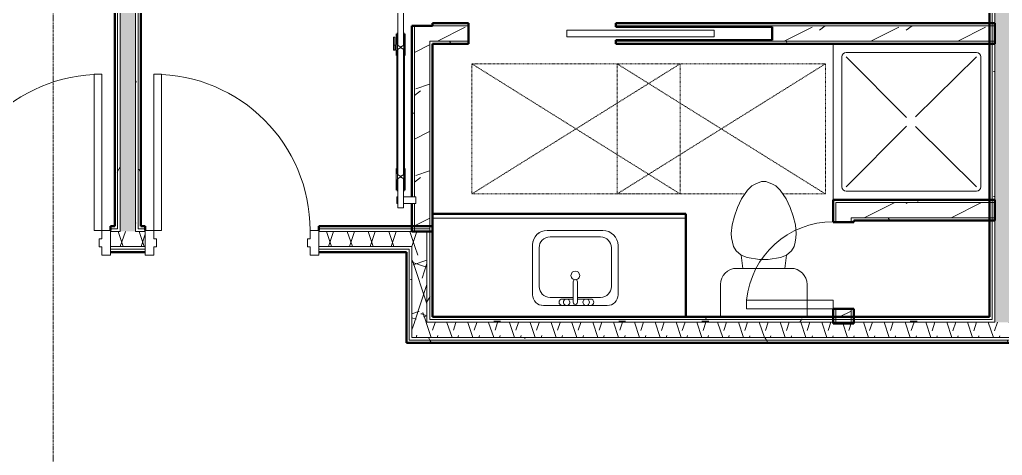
# Model space of a CAD drawing. Extents: x -4294 to -464, y 9706 to 12475.
# Drawn here: x -3162.1 to -2935.5, y 11690.7 to 11791.2 of the extents above; entities that cross this region are included whole.
import ezdxf

# ---------------------------------------------------------------- set-up
doc = ezdxf.new("R2010")
doc.units = 0
doc.linetypes.add('Dash', pattern=[0.25, 0.125, -0.125])
doc.linetypes.add('Grid Line 1_2_', pattern=[0.875, 0.5, -0.125, 0.125, -0.125])
for name, color, linetype, lineweight in [('0-1', 7, 'Continuous', 5), ('0-2', 50, 'Continuous', 13), ('A-DOOR', 31, 'Continuous', 13), ('A-DOOR-1', 7, 'Continuous', 9), ('A-DOOR-2', 90, 'Continuous', 20), ('A-DOOR-3', 50, 'Continuous', 13), ('A-DOOR-4', 250, 'Continuous', 50), ('A-DOOR-5', 31, 'Continuous', 20), ('A-DOOR-6', 31, 'Continuous', 9), ('A-DOOR-FRAM', 31, 'Continuous', 20), ('A-GENM-HDLN-1', 7, 'Dash', 9), ('A-WALL', 113, 'Continuous', 13), ('A-WALL-2', 250, 'Continuous', 50), ('A-WALL-3', 50, 'Continuous', 13), ('A-WALL-PATT-1', 7, 'Continuous', 9), ('A-WALL-PATT-2', 8, 'Continuous', 9), ('A-WALL-PATT-5', 111, 'Continuous', 9), ('I-WALL-1', 2, 'Continuous', 50), ('P-SANR-FIXT-1', 7, 'Continuous', 9), ('Q-CASE-1', 250, 'Continuous', 50), ('Q-CASE-2', 7, 'Continuous', 9), ('S-GRID-1', 1, 'Grid Line 1_2_', 9)]:
    doc.layers.add(name, color=color, linetype=linetype, lineweight=lineweight)
pattern_1 = [(0, (0, 0), (38.4, 9.6), [1.584, -27.216, 1.584, -27.216, -153.6]), (0, (0, 0), (38.4, 9.6), [-57.6, 1.584, -56.016, 1.584, -27.216, -67.2]), (0, (0, 0), (38.4, 9.6), [-144, 1.584, -17.616, 1.584, -46.416]), (120, (14.4, 4.8), (-27.513844, 28.4553755), [1.584, -27.216, 1.584, -27.216, -153.6]), (120, (14.4, 4.8), (-27.513844, 28.4553755), [-57.6, 1.584, -56.016, 1.584, -27.216, -67.2]), (120, (14.4, 4.8), (-27.513844, 28.4553755), [-144, 1.584, -17.616, 1.584, -46.416]), (240, (19.2, 24), (-10.886156, -38.0553755), [1.584, -27.216, 1.584, -27.216, -153.6]), (240, (19.2, 24), (-10.886156, -38.0553755), [-57.6, 1.584, -56.016, 1.584, -27.216, -67.2]), (240, (19.2, 24), (-10.886156, -38.0553755), [-144, 1.584, -17.616, 1.584, -46.416])]
pattern_2 = [(216.87, (7.997, 19.992), (59.9755286, 39.9843071), [9.996, -89.964]), (206.565, (19.992, 13.994), (-19.991807, -19.992219), [22.352, -22.352]), (198.435, (19.992, 3.998), (-39.983821, -19.991955), [12.644, -50.576])]
pattern_3 = [(161.57, (0.6, 0.6), (-4.80033747, -0.00041462), [0, -34.152, 3.792, 0]), (18.43, (-0.6, 0.6), (-4.80033747, 0.00041462), [0, -34.152, 3.792, 0]), (108.43, (0.6, 0.6), (2.39913218, -12.00105099), [11.382, -26.562]), (71.57, (-0.6, 0.6), (2.39913218, 12.00105099), [11.382, -26.562])]

# ---------------------------------------------------------------- blocks, each defined once
blk = doc.blocks.new('Pocket_Door_2385 - 34_ x 80_-1722045-FLOOR PLAN - 2ND FLOOR')
at = {"layer": 'A-DOOR-2'}
for p, q in [((-39.67, 0.75), (-39.67, -0.75)), ((-5.67, 0.75), (-39.67, 0.75)), ((-5.67, -0.75), (-5.67, 0.75)), ((-39.67, -0.75), (-5.67, -0.75))]:
    blk.add_line(p, q, dxfattribs=at)
blk = doc.blocks.new('M_Sink Vanity-Square - 500 x 440mm-1352614-FLOOR PLAN - 2ND FLOOR')
at = {"layer": 'P-SANR-FIXT-1'}
for p, q in [((7.96, 7.09), (-6.72, 7.09)), ((7.96, 7.09), (-6.72, 7.09)), ((3.62, 7.09), (-2.88, 7.09)), ((-9.22, 4.59), (-9.22, -6.73)), ((-9.22, 4.59), (-9.22, -6.73)), ((0.12, 5.22), (-5.22, 5.22)), ((-2.88, 5.59), (0.12, 5.59)), ((0.12, 6.33), (0.12, 1.59)), ((1.12, 6.33), (1.12, 1.59)), ((1.12, 5.59), (3.62, 5.59)), ((6.46, 5.22), (1.12, 5.22)), ((10.46, -6.91), (10.46, 4.59)), ((10.46, -6.91), (10.46, 4.59)), ((-7.72, 2.72), (-7.72, -6.23)), ((8.96, -6.23), (8.96, 2.72)), ((-5.22, -8.73), (6.46, -8.73)), ((-5.72, -10.23), (7.14, -10.23)), ((-5.72, -10.23), (7.14, -10.23))]:
    blk.add_line(p, q, dxfattribs=at)
for centre, radius, start, end in [((-6.72, 4.59), 2.5, 90, 180), ((-6.72, 4.59), 2.5, 90, 180), ((-2.88, 6.34), 0.75, 90, 270), ((-1.88, 6.34), 0.75, 360, 180), ((0.62, 6.33), 0.5, 360, 180), ((2.62, 6.34), 0.75, 360, 180), ((3.62, 6.34), 0.75, 270, 90), ((7.96, 4.59), 2.5, 0, 90), ((7.96, 4.59), 2.5, 360, 90), ((-5.22, 2.72), 2.5, 90, 180), ((-1.88, 6.34), 0.75, 180, 0), ((2.62, 6.34), 0.75, 180, 360), ((6.46, 2.72), 2.5, 0, 90), ((0.62, 0.13), 1, 360, 180), ((0.62, 0.13), 1, 180, 0), ((0.62, 1.59), 0.5, 180, 0), ((-5.72, -6.73), 3.5, 180, 270), ((-5.72, -6.73), 3.5, 180, 270), ((-5.22, -6.23), 2.5, 180, 270), ((6.46, -6.23), 2.5, 270, 0), ((7.14, -6.91), 3.32, 270, 360), ((7.14, -6.91), 3.32, 270, 0)]:
    blk.add_arc(centre, radius, start, end, dxfattribs=at)
blk = doc.blocks.new('Toilet-Domestic-3D - Toilet-Domestic-3D-V85-FLOOR PLAN - 2ND FLOOR')
at = {"layer": 'P-SANR-FIXT-1'}
for p, q in [((-2.74, 11), (-1.87, 11.5)), ((-1.87, 11.5), (-0.5, 12)), ((-0.5, 12), (0.5, 12)), ((0.5, 12), (1.87, 11.5)), ((1.87, 11.5), (2.74, 11)), ((-5.13, 8), (-3.74, 10)), ((-3.74, 10), (-2.74, 11)), ((2.74, 11), (3.74, 10)), ((3.74, 10), (5.13, 8)), ((-6.06, 6), (-5.13, 8)), ((5.13, 8), (6.06, 6)), ((-6.79, 4), (-6.06, 6)), ((6.06, 6), (6.79, 4)), ((-7.33, 1.99), (-6.79, 4)), ((6.79, 4), (7.33, 1.99)), ((-7.5, 0), (-7.33, 1.99)), ((7.33, 1.99), (7.5, 0)), ((-7.41, -1), (-7.5, 0)), ((-7.24, -2), (-7.41, -1)), ((-6.97, -3), (-7.24, -2)), ((7.24, -2), (6.97, -3)), ((7.41, -1), (7.24, -2)), ((7.5, 0), (7.41, -1)), ((-6.4, -4), (-6.97, -3)), ((-5.21, -5), (-6.4, -4)), ((6.4, -4), (5.21, -5)), ((6.97, -3), (6.4, -4)), ((-3.84, -5.5), (-5.21, -5)), ((-4.86, -8.02), (-5.21, -5)), ((-1, -6), (-3.84, -5.5)), ((1, -6), (-1, -6)), ((3.84, -5.5), (1, -6)), ((5.21, -5), (3.84, -5.5)), ((4.86, -8.02), (5.21, -5)), ((6.25, -8.02), (-6.25, -8.02)), ((-9.98, -11.75), (-9.98, -19.21)), ((9.98, -19.21), (9.98, -11.75))]:
    blk.add_line(p, q, dxfattribs=at)
for centre, start, end in [((-6.25, -11.75), 90, 180), ((6.25, -11.75), 0, 90)]:
    blk.add_arc(centre, 3.73, start, end, dxfattribs=at)
blk = doc.blocks.new('OD_CW_Base Cabinet - OD_CW_Base Cabinet-V86-FLOOR PLAN - 2ND FLOOR')
at = {"layer": 'Q-CASE-1'}
for p, q in [((0.74, 0), (59.14, 0)), ((59.14, 0), (59.14, -23.73))]:
    blk.add_line(p, q, dxfattribs=at)
at = {"layer": 'Q-CASE-2'}
for p, q in [((0.74, 0), (59.14, 0)), ((59.14, -1), (0.74, -1)), ((0.74, -1), (59.14, -1)), ((59.14, 0), (59.14, -1)), ((59.14, -1), (59.14, -23.73))]:
    blk.add_line(p, q, dxfattribs=at)
blk = doc.blocks.new('Shower Base-3D - 36_ x 36_-V41-FLOOR PLAN - 2ND FLOOR')
at = {"layer": 'P-SANR-FIXT-1'}
for p, q in [((-18, 18), (-18, -18)), ((-15, 16), (15, 16)), ((-16, -15), (-16, 15)), ((-1.12, 1), (-15, 15)), ((0.97, 1.14), (15, 15)), ((16, 15), (16, -15)), ((-1.13, -0.98), (-15, -15)), ((1.01, -1.11), (15, -15)), ((15, -16), (-15, -16))]:
    blk.add_line(p, q, dxfattribs=at)
for centre, start, end in [((-15, 15), 90, 180), ((15, 15), 360, 90), ((-15, -15), 180, 270), ((15, -15), 270, 0)]:
    blk.add_arc(centre, 1, start, end, dxfattribs=at)
blk = doc.blocks.new('Interior_barn_door_18732 - Interior_barn_door_18732-1656080-FLOOR PLAN - 2ND FLOOR')
at = {"layer": 'A-DOOR-1'}
for p, q in [((-23.69, 6.07), (-23.69, 6)), ((-23.62, 6.07), (-23.69, 6.07)), ((-23.69, 6.07), (-23.44, 6.07)), ((-23.63, 6.57), (-23.63, 6.32)), ((-23.59, 6.57), (-23.59, 6.32)), ((-23.56, 6.57), (-22.49, 6.57)), ((-22.49, 6.32), (-23.56, 6.32)), ((-23.44, 6.07), (-22.69, 6.07)), ((-23.32, 6.32), (-23.32, 6.07)), ((-23.32, 6.32), (-23.32, 6.07)), ((-22.82, 6.07), (-22.82, 6.32)), ((-22.82, 6.07), (-22.82, 6.32)), ((-22.69, 6.07), (-22.44, 6.07)), ((-22.44, 6.07), (-22.51, 6.07)), ((-22.49, 6.57), (-22.49, 6.32)), ((-22.44, 6), (-22.44, 6.07)), ((-20.62, 6.32), (-20.62, 6.57))]:
    blk.add_line(p, q, dxfattribs=at)
for points in [[(-23.63, 6.57), (-23.62, 6.57), (-23.6, 6.57), (-23.58, 6.57)], [(-23.58, 6.32), (-23.6, 6.32), (-23.62, 6.32), (-23.63, 6.32)]]:
    blk.add_open_spline(points, degree=3, dxfattribs=at)
for points, knots in [([(-22.49, 6.57), (-22.05, 6.57), (-21.63, 6.57), (-21.29, 6.57), (-20.97, 6.57), (-20.65, 6.57), (-20.61, 6.57), (-20.63, 6.57), (-20.63, 6.57)], [-0.722227, -0.722227, -0.722227, -0.722227, -0.6854273, -0.6485379, -0.6054888, -0.5563887, -0.4969616, -0.4885654, -0.4885654, -0.4885654, -0.4885654]), ([(-20.63, 6.32), (-20.63, 6.32), (-20.61, 6.32), (-20.65, 6.32), (-20.97, 6.32), (-21.29, 6.32), (-21.63, 6.32), (-22.05, 6.32), (-22.49, 6.32)], [0.4885654, 0.4885654, 0.4885654, 0.4885654, 0.4969616, 0.5563887, 0.6054888, 0.6485379, 0.6854273, 0.722227, 0.722227, 0.722227, 0.722227])]:
    blk.add_open_spline(points, degree=3, knots=knots, dxfattribs=at)
at = {"layer": 'A-DOOR-3'}
for p, q in [((-53.23, 5.57), (-60, 5.57)), ((-60, 4.95), (-60, 5.57)), ((-60, 4.32), (-60, 4.95)), ((-57.5, 5.85), (-59, 5.85)), ((-59, 5.85), (-59, 5.57)), ((-57.5, 5.57), (-57.5, 5.85)), ((-53.56, 6), (-52.06, 6)), ((-53.56, 6), (-53.56, 5.67)), ((-53.56, 5.67), (-52.06, 5.67)), ((-53.29, 5.67), (-52.82, 4.92)), ((-52.82, 4.98), (-53.29, 4.23)), ((-52.76, 4.92), (-52.29, 5.67)), ((-52.29, 4.23), (-52.76, 4.98)), ((-23.44, 5.57), (-52.35, 5.57)), ((-52.06, 5.67), (-52.06, 6)), ((-24.9, 5.82), (-50.9, 5.82)), ((-23.73, 6), (-22.23, 6)), ((-23.73, 5.67), (-23.73, 6)), ((-23.73, 5.67), (-22.23, 5.67)), ((-23.5, 5.67), (-23.03, 4.92)), ((-23.03, 4.98), (-23.5, 4.23)), ((-22.97, 4.92), (-22.5, 5.67)), ((-22.5, 4.23), (-22.97, 4.98)), ((21, 5.57), (-22.56, 5.57)), ((-22.23, 6), (-22.23, 5.67)), ((18.5, 5.85), (18.5, 5.57)), ((20, 5.85), (18.5, 5.85)), ((20, 5.57), (20, 5.85)), ((21, 5.57), (21, 4.95)), ((21, 4.95), (21, 4.32)), ((-60, 4.32), (-53.24, 4.32)), ((-59, 4.32), (-59, 1.47)), ((-57.5, 1.47), (-57.5, 4.32)), ((-52.79, 4.23), (-53.29, 4.23)), ((-52.29, 4.23), (-52.79, 4.23)), ((-52.35, 4.32), (-23.44, 4.32)), ((-50.9, 4.07), (-24.9, 4.07)), ((-23, 4.23), (-23.5, 4.23)), ((-22.5, 4.23), (-23, 4.23)), ((-22.56, 4.32), (21, 4.32)), ((18.5, 4.32), (18.5, 1.47)), ((20, 1.47), (20, 4.32)), ((-59, 1.47), (-57.5, 1.47)), ((18.5, 1.47), (20, 1.47))]:
    blk.add_line(p, q, dxfattribs=at)
at = {"layer": 'A-DOOR-4'}
for p, q in [((-55.9, 5.82), (-53.56, 5.82)), ((-55.9, 5.57), (-55.9, 5.82)), ((-52.06, 5.82), (-50.9, 5.82)), ((-50.9, 5.82), (-50.9, 5.57)), ((-24.9, 5.82), (-23.73, 5.82)), ((-24.9, 5.57), (-24.9, 5.82)), ((-22.23, 5.82), (-19.9, 5.82)), ((-19.9, 5.82), (-19.9, 5.55)), ((-55.9, 4.07), (-55.9, 4.32)), ((-50.9, 4.07), (-55.9, 4.07)), ((-50.9, 4.33), (-50.9, 4.07)), ((-24.9, 4.07), (-24.9, 4.33)), ((-19.9, 4.07), (-24.9, 4.07)), ((-19.9, 4.34), (-19.9, 4.07))]:
    blk.add_line(p, q, dxfattribs=at)
blk = doc.blocks.new('Single-Flush - CLOSET-1720256-FLOOR PLAN - 2ND FLOOR')
at = {"layer": 'A-DOOR-1'}
blk.add_arc((10, -2.38), 20.07, 180, 264.2799, dxfattribs=at)
at = {"layer": 'A-DOOR-2'}
for p, q in [((8, -2.38), (8, -22.34)), ((10, -2.38), (8, -2.38)), ((10, -2.38), (10, -22.34)), ((10, -22.34), (8, -22.34))]:
    blk.add_line(p, q, dxfattribs=at)
blk = doc.blocks.new('ADA Clearances - 30_x48_-V42-FLOOR PLAN - 2ND FLOOR')
at = {"layer": 'A-GENM-HDLN-1'}
for p, q in [((15, 24), (-15, -24)), ((-15, 24), (15, -24)), ((-15, -5.48), (-15, 24)), ((-15, 24), (15, 24)), ((15, 24), (15, -24)), ((-15, -24), (-15, -14.12)), ((15, -24), (-15, -24))]:
    blk.add_line(p, q, dxfattribs=at)
blk = doc.blocks.new('ADA Clearances - 30_x48_-1721104-FLOOR PLAN - 2ND FLOOR')
at = {"layer": 'A-GENM-HDLN-1'}
for p, q in [((15, 24), (-15, -24)), ((-15, 24), (15, -24)), ((-15, -24), (-15, 24)), ((-15, 24), (15, 24)), ((15, 24), (15, -24)), ((15, -24), (-15, -24))]:
    blk.add_line(p, q, dxfattribs=at)
blk = doc.blocks.new('CTR - 1st Phase - Unit Layouts_rvt-1-FLOOR PLAN - 2ND FLOOR')
at = {"layer": 'A-WALL-PATT-1'}
h = blk.add_hatch(dxfattribs=at)
h.set_pattern_fill('FP_1', color=256, style=0, pattern_type=2)
h.set_pattern_definition(pattern_1)
h.paths.add_polyline_path([(-3071.67, 11742.34), (-3071.05, 11742.34), (-3071.05, 11748.79), (-3071.67, 11748.79)], flags=0)
h.paths.add_polyline_path([(-3071.05, 11750.29), (-3071.05, 11789.79), (-3071.67, 11789.79), (-3071.67, 11750.29), (-3071.15, 11750.29)], flags=0)
h.paths.add_polyline_path([(-3071.67, 11825.79), (-3071.05, 11825.79), (-3071.05, 11826.29), (-3071.67, 11826.29)], flags=0)
h.paths.add_polyline_path([(-3071.41, 11827.79), (-3071.05, 11827.79), (-3071.05, 11829.21), (-3071.67, 11829.21), (-3071.67, 11827.79)], flags=0)
h = blk.add_hatch(dxfattribs=at)
h.set_pattern_fill('FP_1', color=256, style=0, pattern_type=2)
h.set_pattern_definition(pattern_1)
h.paths.add_polyline_path([(-2988.6, 11785.63), (-2938.52, 11785.63), (-2938.52, 11786.25), (-3024.6, 11786.25), (-3024.6, 11785.63), (-3008.73, 11785.63)], flags=0)
h.paths.add_polyline_path([(-3063.86, 11785.63), (-3058.6, 11785.63), (-3058.6, 11786.25), (-3066.92, 11786.25), (-3066.92, 11785.63)], flags=0)
h = blk.add_hatch(dxfattribs=at)
h.set_pattern_fill('FP_1', color=256, style=0, pattern_type=2)
h.set_pattern_definition(pattern_1)
h.paths.add_polyline_path([(-2974.52, 11749), (-2938.52, 11749), (-2938.52, 11749.63), (-2974.52, 11749.63)], flags=0)
h = blk.add_hatch(dxfattribs=at)
h.set_pattern_fill('FP_1', color=256, style=0, pattern_type=2)
h.set_pattern_definition(pattern_1)
h.paths.add_polyline_path([(-2969.77, 11744.88), (-2938.52, 11744.88), (-2938.52, 11745.5), (-2970.4, 11745.5), (-2970.4, 11744.88)], flags=0)
at = {"layer": 'A-WALL-PATT-2'}
h = blk.add_hatch(dxfattribs=at)
h.set_pattern_fill('FP_2', color=256, style=0, pattern_type=2)
h.set_pattern_definition(pattern_2)
h.paths.add_polyline_path([(-3071.05, 11742.34), (-3067.55, 11742.34), (-3067.56, 11789.79), (-3071.05, 11789.79), (-3071.05, 11750.29), (-3070.77, 11750.29), (-3070.77, 11748.79), (-3071.05, 11748.79)], flags=0)
h.paths.add_polyline_path([(-3071.05, 11825.79), (-3067.55, 11825.79), (-3067.55, 11829.84), (-3071.05, 11829.84), (-3071.05, 11827.79), (-3070.77, 11827.79), (-3070.77, 11826.29), (-3071.05, 11826.29)], flags=0)
h = blk.add_hatch(dxfattribs=at)
h.set_pattern_fill('FP_2', color=256, style=0, pattern_type=2)
h.set_pattern_definition(pattern_2)
h.paths.add_polyline_path([(-3067.55, 11786.25), (-3058.6, 11786.25), (-3058.6, 11789.75), (-3067.55, 11789.75)], flags=0)
h.paths.add_polyline_path([(-2940, 11786.25), (-2938.52, 11786.26), (-2938.52, 11789.75), (-3024.6, 11789.75), (-3024.6, 11789.5), (-2988.6, 11789.5), (-2988.6, 11786.5), (-3024.6, 11786.5), (-3024.6, 11786.25), (-2953.61, 11786.25)], flags=0)
h = blk.add_hatch(dxfattribs=at)
h.set_pattern_fill('FP_2', color=256, style=0, pattern_type=2)
h.set_pattern_definition(pattern_2)
h.paths.add_polyline_path([(-2970.4, 11745.5), (-2938.52, 11745.5), (-2938.52, 11749), (-2973.9, 11749), (-2973.9, 11745.5)], flags=0)
h = blk.add_hatch(dxfattribs=at)
h.set_pattern_fill('FP_2', color=256, style=0, pattern_type=2)
h.set_pattern_definition(pattern_2)
h.paths.add_polyline_path([(-2973.9, 11722.64), (-2970.4, 11722.64), (-2970.4, 11724.5), (-2973.9, 11724.5), (-2973.9, 11723.45)], flags=0)
h.paths.add_polyline_path([(-2973.72, 11744.5), (-2970.4, 11744.5), (-2970.4, 11745.5), (-2973.9, 11745.5), (-2973.9, 11744.5)], flags=0)
at = {"layer": 'A-WALL-2'}
for p, q in [((-3058.6, 11790.38), (-3066.92, 11790.38)), ((-3066.92, 11790.38), (-3066.92, 11789.79)), ((-3058.6, 11785.63), (-3058.6, 11790.38)), ((-2937.27, 11790.38), (-3024.6, 11790.38)), ((-3024.6, 11790.38), (-3024.6, 11789.5)), ((-2937.27, 11785.63), (-2937.27, 11790.38)), ((-3066.92, 11789.79), (-3071.67, 11789.79)), ((-3071.67, 11789.79), (-3071.67, 11750.29)), ((-3024.6, 11789.5), (-2988.6, 11789.5)), ((-2988.6, 11789.5), (-2988.6, 11786.5)), ((-3066.92, 11742.34), (-3066.92, 11785.63)), ((-3066.92, 11785.63), (-3058.6, 11785.63)), ((-2988.6, 11786.5), (-3024.6, 11786.5)), ((-3024.6, 11786.5), (-3024.6, 11785.63)), ((-3024.6, 11785.63), (-2937.27, 11785.63)), ((-2937.27, 11749.63), (-2974.52, 11749.63)), ((-2974.52, 11749.63), (-2974.52, 11749)), ((-2937.27, 11744.88), (-2937.27, 11749.63)), ((-3071.67, 11748.79), (-3071.67, 11742.34)), ((-2974.52, 11749), (-2974.52, 11744.88)), ((-2974.52, 11744.88), (-2974.52, 11744.5)), ((-2969.77, 11744.88), (-2937.27, 11744.88)), ((-2969.77, 11744.5), (-2969.77, 11744.88)), ((-2974.52, 11744.5), (-2969.77, 11744.5)), ((-3071.67, 11742.34), (-3066.92, 11742.34)), ((-2969.77, 11724.5), (-2974.52, 11724.5)), ((-2974.52, 11724.5), (-2974.52, 11721.12)), ((-2969.77, 11721.12), (-2969.77, 11724.5)), ((-2974.52, 11721.12), (-2969.77, 11721.12))]:
    blk.add_line(p, q, dxfattribs=at)
at = {"layer": 'A-WALL-3'}
for p, q in [((-3071.05, 11789.79), (-3071.05, 11750.29)), ((-3066.92, 11789.79), (-3066.92, 11789.75)), ((-3058.6, 11789.75), (-3066.92, 11789.75)), ((-2937.27, 11789.75), (-3024.6, 11789.75)), ((-3067.55, 11786.25), (-3067.55, 11742.34)), ((-3067.55, 11786.25), (-3066.92, 11786.25)), ((-3058.6, 11786.25), (-3066.92, 11786.25)), ((-2937.27, 11786.25), (-3024.6, 11786.25)), ((-3071.05, 11748.79), (-3071.05, 11742.34)), ((-2973.9, 11749), (-2937.27, 11749)), ((-2973.9, 11745.5), (-2973.9, 11749)), ((-2973.9, 11744.88), (-2973.9, 11745.5)), ((-2973.9, 11744.88), (-2973.9, 11744.5)), ((-2970.4, 11745.5), (-2970.4, 11744.88)), ((-2970.4, 11745.5), (-2937.27, 11745.5)), ((-2970.4, 11744.88), (-2970.4, 11745.5)), ((-2970.4, 11744.88), (-2970.4, 11744.5)), ((-2973.9, 11724.5), (-2973.9, 11721.12)), ((-2970.4, 11724.5), (-2970.4, 11721.12))]:
    blk.add_line(p, q, dxfattribs=at)
at = {"layer": '0-2'}
for name, p, rotation in [('Interior_barn_door_18732 - Interior_barn_door_18732-1656080-FLOOR PLAN - 2ND FLOOR', (-3069.3, 11807.79), 89.99999999999514), ('Pocket_Door_2385 - 34_ x 80_-1722045-FLOOR PLAN - 2ND FLOOR', (-3041.6, 11788), 180), ('ADA Clearances - 30_x48_-1721104-FLOOR PLAN - 2ND FLOOR', (-3033.82, 11766), 89.99999999999972), ('ADA Clearances - 30_x48_-V42-FLOOR PLAN - 2ND FLOOR', (-3000.32, 11766), 89.99999999999972), ('M_Sink Vanity-Square - 500 x 440mm-1352614-FLOOR PLAN - 2ND FLOOR', (-3033.35, 11732.34), 180), ('Single-Flush - CLOSET-1720256-FLOOR PLAN - 2ND FLOOR', (-2972.15, 11734.5), 270.0000000000044)]:
    blk.add_blockref(name, p, dxfattribs=dict(at, rotation=rotation))
for name, p in [('Shower Base-3D - 36_ x 36_-V41-FLOOR PLAN - 2ND FLOOR', (-2956.52, 11767.63)), ('Toilet-Domestic-3D - Toilet-Domestic-3D-V85-FLOOR PLAN - 2ND FLOOR', (-2990.52, 11741.85)), ('OD_CW_Base Cabinet - OD_CW_Base Cabinet-V86-FLOOR PLAN - 2ND FLOOR', (-3067.66, 11746.37))]:
    blk.add_blockref(name, p, dxfattribs=at)
blk = doc.blocks.new('CTR - 1st Phase - Shell_rvt-1-FLOOR PLAN - 2ND FLOOR')
at = {"layer": 'S-GRID-1'}
blk.add_line((-3154.32, 9836.18), (-3154.32, 12413.74), dxfattribs=at)
blk = doc.blocks.new('HOLLOW METAL - UNIT DOOR-1758958-FLOOR PLAN - 2ND FLOOR')
at = {"layer": 'A-DOOR-5'}
for p, q in [((16.25, -2.25), (18, -2.25)), ((16.25, -38.25), (16.25, -2.25)), ((18, -2.25), (18, -38.25)), ((18, -38.25), (16.25, -38.25))]:
    blk.add_line(p, q, dxfattribs=at)
at = {"layer": 'A-DOOR-6'}
blk.add_arc((18, -2.25), 36, 180, 270, dxfattribs=at)
at = {"layer": 'A-DOOR-FRAM'}
for p, q in [((-20, 3.5), (-18, 3.5)), ((-20, -2.25), (-20, 3.5)), ((-18, 3.5), (-18, 1.5625)), ((18, 3.5), (20, 3.5)), ((18, 1.5625), (18, 3.5)), ((20, 3.5), (20, -2.25)), ((-18, 1.5625), (-17.375, 1.5625)), ((-17.375, 1.5625), (-17.375, -0.3125)), ((17.375, 1.5625), (18, 1.5625)), ((17.375, -0.3125), (17.375, 1.5625)), ((-18, -2.25), (-20, -2.25)), ((-18, -0.3125), (-18, -2.25)), ((-17.375, -0.3125), (-18, -0.3125)), ((18, -0.3125), (17.375, -0.3125)), ((18, -2.25), (18, -0.3125)), ((20, -2.25), (18, -2.25))]:
    blk.add_line(p, q, dxfattribs=at)
blk = doc.blocks.new('HOLLOW METAL - UNIT DOOR-1759144-FLOOR PLAN - 2ND FLOOR')
at = {"layer": 'A-DOOR-5'}
for p, q in [((18, 38.25), (16.25, 38.25)), ((16.25, 38.25), (16.25, 2.25)), ((18, 2.25), (18, 38.25)), ((16.25, 2.25), (18, 2.25))]:
    blk.add_line(p, q, dxfattribs=at)
at = {"layer": 'A-DOOR-6'}
blk.add_arc((18, 2.25), 36, 90, 180, dxfattribs=at)
at = {"layer": 'A-DOOR-FRAM'}
for p, q in [((-18, 2.25), (-20, 2.25)), ((-20, 2.25), (-20, -3.5)), ((-18, 0.3125), (-18, 2.25)), ((-17.375, 0.3125), (-18, 0.3125)), ((-17.375, -1.5625), (-17.375, 0.3125)), ((18, 0.3125), (17.375, 0.3125)), ((17.375, 0.3125), (17.375, -1.5625)), ((18, 2.25), (18, 0.3125)), ((20, 2.25), (18, 2.25)), ((20, -3.5), (20, 2.25)), ((-18, -3.5), (-18, -1.5625)), ((-18, -1.5625), (-17.375, -1.5625)), ((17.375, -1.5625), (18, -1.5625)), ((18, -1.5625), (18, -3.5)), ((-20, -3.5), (-18, -3.5)), ((18, -3.5), (20, -3.5))]:
    blk.add_line(p, q, dxfattribs=at)

msp = doc.modelspace()

# ---------------------------------------------------------------- hatches: boundary and pattern name
at = {"layer": 'A-WALL-PATT-5'}
h = msp.add_hatch(dxfattribs=at)
h.set_pattern_fill('FP_1', color=256, style=0, pattern_type=2)
h.set_pattern_definition(pattern_1)
h.paths.add_polyline_path([(-3139.4987, 11743.5894), (-3139.4987, 12109.9644), (-3140.1237, 12109.9644), (-3140.1237, 11743.5894)], flags=0)
h = msp.add_hatch(dxfattribs=at)
h.set_pattern_fill('FP_1', color=256, style=0, pattern_type=2)
h.set_pattern_definition(pattern_1)
h.paths.add_polyline_path([(-3139.4987, 11742.9644), (-3138.8737, 11742.9644), (-3138.8737, 12109.9644), (-3139.4987, 12109.9644), (-3139.4987, 11743.5894)], flags=0)
h = msp.add_hatch(dxfattribs=at)
h.set_pattern_fill('FP_41', color=256, style=0, pattern_type=2)
h.set_pattern_definition(pattern_3)
h.paths.add_polyline_path([(-3138.8737, 11742.3394), (-3135.3737, 11742.3394), (-3135.3737, 12109.9644), (-3138.8737, 12109.9644), (-3138.8737, 11742.9644)], flags=0)
h = msp.add_hatch(dxfattribs=at)
h.set_pattern_fill('FP_1', color=256, style=0, pattern_type=2)
h.set_pattern_definition(pattern_1)
h.paths.add_polyline_path([(-3135.3737, 11742.9644), (-3134.7487, 11742.9644), (-3134.7487, 12109.9644), (-3135.3737, 12109.9644), (-3135.3737, 11743.2048)], flags=0)
h = msp.add_hatch(dxfattribs=at)
h.set_pattern_fill('FP_1', color=256, style=0, pattern_type=2)
h.set_pattern_definition(pattern_1)
h.paths.add_polyline_path([(-3134.1237, 11743.5894), (-3134.1237, 12109.9644), (-3134.7487, 12109.9644), (-3134.7487, 11743.5894)], flags=0)
h = msp.add_hatch(dxfattribs=at)
h.set_pattern_fill('FP_1', color=256, style=0, pattern_type=2)
h.set_pattern_definition(pattern_1)
h.paths.add_polyline_path([(-2937.8987, 11722.6394), (-2937.8987, 11912.6363), (-2938.5237, 11912.6363), (-2938.5237, 11722.6394)], flags=0)
h.paths.add_polyline_path([(-2938.5237, 11916.1363), (-2937.8987, 11916.1363), (-2937.8987, 12109.9644), (-2938.5237, 12109.9644), (-2938.5237, 11986.994)], flags=0)
h = msp.add_hatch(dxfattribs=at)
h.set_pattern_fill('FP_1', color=256, style=0, pattern_type=2)
h.set_pattern_definition(pattern_1)
h.paths.add_polyline_path([(-2937.8987, 11722.0144), (-2937.2737, 11722.0174), (-2937.2737, 11912.6363), (-2937.8987, 11912.6363), (-2937.8987, 11722.6394)], flags=0)
h.paths.add_polyline_path([(-2937.2737, 11916.1363), (-2937.2737, 12109.9644), (-2937.8987, 12109.9644), (-2937.8987, 11916.1363), (-2937.5865, 11916.1363)], flags=0)
h = msp.add_hatch(dxfattribs=at)
h.set_pattern_fill('FP_41', color=256, style=0, pattern_type=2)
h.set_pattern_definition(pattern_3)
h.paths.add_polyline_path([(-2937.2737, 11721.3894), (-2933.7737, 11721.3894), (-2933.7737, 12109.9644), (-2937.2737, 12109.9644), (-2937.2737, 11722.0144)], flags=0)
h = msp.add_hatch(dxfattribs=at)
h.set_pattern_fill('FP_1', color=256, style=0, pattern_type=2)
h.set_pattern_definition(pattern_1)
h.paths.add_polyline_path([(-3091.4289, 11742.9644), (-3071.6737, 11742.9644), (-3071.6737, 11743.5894), (-3093.1237, 11743.5894), (-3093.1237, 11742.9644)], flags=0)
h.paths.add_polyline_path([(-3140.1237, 11742.9644), (-3139.4987, 11742.9644), (-3139.4987, 11743.5894), (-3141.1237, 11743.5894), (-3141.1237, 11742.9644), (-3140.7366, 11742.9644)], flags=0)
h.paths.add_polyline_path([(-3133.5108, 11742.9644), (-3133.1237, 11742.9644), (-3133.1237, 11743.5894), (-3134.7487, 11743.5894), (-3134.7487, 11742.9644), (-3134.1237, 11742.9644)], flags=0)
h.paths.add_polyline_path([(-3201.6876, 11742.9644), (-3181.1237, 11742.9644), (-3181.1237, 11743.5894), (-3202.5737, 11743.5894), (-3202.5737, 11742.9644)], flags=0)
h = msp.add_hatch(dxfattribs=at)
h.set_pattern_fill('FP_41', color=256, style=0, pattern_type=2)
h.set_pattern_definition(pattern_3)
h.paths.add_polyline_path([(-3141.1237, 11738.8394), (-3133.1237, 11738.8394), (-3133.1237, 11742.3394), (-3141.1237, 11742.3394), (-3141.1237, 11740.5944)], flags=0)
h.paths.add_polyline_path([(-3077.6465, 11738.8394), (-3068.1737, 11738.8394), (-3068.1737, 11742.3394), (-3093.1237, 11742.3394), (-3093.1237, 11738.8394), (-3091.4289, 11738.8394)], flags=0)
h.paths.add_polyline_path([(-3201.6876, 11738.8394), (-3181.1237, 11738.8394), (-3181.1237, 11742.3394), (-3206.0737, 11742.3348), (-3206.0737, 11738.8394), (-3202.5737, 11738.8394)], flags=0)
h = msp.add_hatch(dxfattribs=at)
h.set_pattern_fill('FP_1', color=256, style=0, pattern_type=2)
h.set_pattern_definition(pattern_1)
h.paths.add_polyline_path([(-3068.1737, 11722.0144), (-3067.5487, 11722.0144), (-3067.5487, 11742.3394), (-3068.1737, 11742.3394), (-3068.1737, 11722.6394)], flags=0)
h = msp.add_hatch(dxfattribs=at)
h.set_pattern_fill('FP_1', color=256, style=0, pattern_type=2)
h.set_pattern_definition(pattern_1)
h.paths.add_polyline_path([(-3066.9237, 11722.6394), (-3066.9237, 11742.3394), (-3067.5487, 11742.3394), (-3067.5487, 11722.6394)], flags=0)
h = msp.add_hatch(dxfattribs=at)
h.set_pattern_fill('FP_1', color=256, style=0, pattern_type=2)
h.set_pattern_definition(pattern_1)
h.paths.add_polyline_path([(-3072.2987, 11738.2144), (-3071.6737, 11738.2144), (-3071.6737, 11738.8394), (-3093.1237, 11738.8394), (-3093.1237, 11738.2144), (-3077.6465, 11738.2144)], flags=0)
h.paths.add_polyline_path([(-3133.1237, 11738.2144), (-3133.1237, 11738.8394), (-3141.1237, 11738.8394), (-3141.1237, 11738.2144), (-3135.3737, 11738.2144)], flags=0)
h.paths.add_polyline_path([(-3181.1237, 11738.2144), (-3181.1237, 11738.8394), (-3202.5737, 11738.8394), (-3202.5737, 11738.2144), (-3201.3237, 11738.2144)], flags=0)
h = msp.add_hatch(dxfattribs=at)
h.set_pattern_fill('FP_1', color=256, style=0, pattern_type=2)
h.set_pattern_definition(pattern_1)
h.paths.add_polyline_path([(-3072.9237, 11737.5894), (-3072.2987, 11737.5894), (-3072.2987, 11738.2144), (-3093.1237, 11738.2144), (-3093.1237, 11737.5894), (-3077.6465, 11737.5894)], flags=0)
h.paths.add_polyline_path([(-3141.1237, 11737.5894), (-3133.1237, 11737.5894), (-3133.1237, 11738.2144), (-3141.1237, 11738.2144)], flags=0)
h.paths.add_polyline_path([(-3201.9487, 11737.5894), (-3181.1237, 11737.5894), (-3181.1237, 11738.2144), (-3201.9487, 11738.2144)], flags=0)
h = msp.add_hatch(dxfattribs=at)
h.set_pattern_fill('FP_1', color=256, style=0, pattern_type=2)
h.set_pattern_definition(pattern_1)
h.paths.add_polyline_path([(-3071.6737, 11717.8894), (-3071.6737, 11738.2144), (-3072.2987, 11738.2144), (-3072.2987, 11717.8894)], flags=0)
h = msp.add_hatch(dxfattribs=at)
h.set_pattern_fill('FP_41', color=256, style=0, pattern_type=2)
h.set_pattern_definition(pattern_3)
h.paths.add_polyline_path([(-3068.1737, 11721.3894), (-3068.1737, 11738.8394), (-3071.6737, 11738.8394), (-3071.6737, 11721.3894)], flags=0)
h = msp.add_hatch(dxfattribs=at)
h.set_pattern_fill('FP_1', color=256, style=0, pattern_type=2)
h.set_pattern_definition(pattern_1)
h.paths.add_polyline_path([(-2933.1487, 11721.3894), (-2911.2737, 11721.3894), (-2911.2737, 11722.0144), (-2933.7737, 11722.0144), (-2933.7737, 11721.3894)], flags=0)
h.paths.add_polyline_path([(-3068.1737, 11721.3894), (-2937.2737, 11721.3894), (-2937.2737, 11722.0144), (-3068.1737, 11722.0114)], flags=0)
h.paths.add_polyline_path([(-2803.2737, 11721.3894), (-2803.2737, 11722.0144), (-2867.0237, 11722.0144), (-2867.0237, 11721.3894), (-2803.293, 11721.3894)], flags=0)
h.paths.add_polyline_path([(-2907.7737, 11721.3894), (-2870.5237, 11721.3894), (-2870.5237, 11722.0144), (-2907.7737, 11722.0144), (-2907.7737, 11721.8917)], flags=0)
h = msp.add_hatch(dxfattribs=at)
h.set_pattern_fill('FP_1', color=256, style=0, pattern_type=2)
h.set_pattern_definition(pattern_1)
h.paths.add_polyline_path([(-2803.8987, 11722.0144), (-2803.8987, 11722.6394), (-2867.0237, 11722.6394), (-2867.0237, 11722.0144), (-2815.782, 11722.0144)], flags=0)
h.paths.add_polyline_path([(-3066.9237, 11722.0144), (-2937.8987, 11722.0144), (-2937.8987, 11722.6394), (-3067.5487, 11722.6394), (-3067.5487, 11722.0144)], flags=0)
h.paths.add_polyline_path([(-2870.5237, 11722.0144), (-2870.5237, 11722.6394), (-2907.7737, 11722.6394), (-2907.7737, 11722.0144), (-2877.2266, 11722.0144)], flags=0)
h.paths.add_polyline_path([(-2933.1487, 11722.0144), (-2911.2737, 11722.0144), (-2911.2737, 11722.6394), (-2933.1487, 11722.6394)], flags=0)
h = msp.add_hatch(dxfattribs=at)
h.set_pattern_fill('FP_41', color=256, style=0, pattern_type=2)
h.set_pattern_definition(pattern_3)
h.paths.add_polyline_path([(-2933.7737, 11717.8894), (-2802.6487, 11717.8894), (-2802.6487, 11721.3894), (-3071.6737, 11721.3726), (-3071.6737, 11717.8894), (-2937.2737, 11717.8894)], flags=0)
h = msp.add_hatch(dxfattribs=at)
h.set_pattern_fill('FP_1', color=256, style=0, pattern_type=2)
h.set_pattern_definition(pattern_1)
h.paths.add_polyline_path([(-2815.782, 11717.2644), (-2799.1487, 11717.2644), (-2799.1487, 11717.8894), (-3072.2987, 11717.8894), (-3072.2987, 11717.2644), (-2843.3467, 11717.2644)], flags=0)
h = msp.add_hatch(dxfattribs=at)
h.set_pattern_fill('FP_1', color=256, style=0, pattern_type=2)
h.set_pattern_definition(pattern_1)
h.paths.add_polyline_path([(-2815.782, 11716.6394), (-2798.5237, 11716.6394), (-2798.5237, 11717.2644), (-3072.9237, 11717.2644), (-3072.9237, 11716.6394), (-2843.3467, 11716.6394)], flags=0)

# ---------------------------------------------------------------- linework, layer by layer
at = {"layer": 'A-WALL'}
for p, q in [((-3139.4987, 11742.9644), (-3139.4987, 12109.9644)), ((-3138.8737, 11742.3394), (-3138.8737, 12109.9644)), ((-3135.3737, 11742.3394), (-3135.3737, 12109.9644)), ((-3134.7487, 11742.9644), (-3134.7487, 12109.9644)), ((-2937.8987, 11722.0144), (-2937.8987, 12109.9644)), ((-2937.2737, 11721.3894), (-2937.2737, 12109.9644)), ((-3139.4987, 11742.9644), (-3141.1237, 11742.9644)), ((-3133.1237, 11742.9644), (-3134.7487, 11742.9644)), ((-3067.5487, 11742.9644), (-3093.1237, 11742.9644)), ((-3067.5487, 11742.9644), (-3067.5487, 11722.0144)), ((-3138.8737, 11742.3394), (-3141.1237, 11742.3394)), ((-3133.1237, 11742.3394), (-3135.3737, 11742.3394)), ((-3068.1737, 11742.3394), (-3093.1237, 11742.3394)), ((-3068.1737, 11742.3394), (-3068.1737, 11721.3894)), ((-3133.1237, 11738.8394), (-3141.1237, 11738.8394)), ((-3133.1237, 11738.2144), (-3141.1237, 11738.2144)), ((-3071.6737, 11738.8394), (-3093.1237, 11738.8394)), ((-3072.2987, 11738.2144), (-3093.1237, 11738.2144)), ((-3072.2987, 11738.2144), (-3072.2987, 11717.2644)), ((-3071.6737, 11738.8394), (-3071.6737, 11717.8894)), ((-3067.5487, 11722.0144), (-2937.8987, 11722.0144)), ((-3068.1737, 11721.3894), (-2937.2737, 11721.3894)), ((-3071.6737, 11717.8894), (-2799.1487, 11717.8894)), ((-3072.2987, 11717.2644), (-2798.5237, 11717.2644))]:
    msp.add_line(p, q, dxfattribs=at)
at = {"layer": 'I-WALL-1'}
for p, q in [((-2938.5237, 12109.9644), (-2938.5237, 11722.6394)), ((-3140.1237, 12011.9745), (-3140.1237, 11743.5894)), ((-3134.1237, 11743.5894), (-3134.1237, 12011.9791)), ((-3140.1237, 11743.5894), (-3141.1237, 11743.5894)), ((-3141.1237, 11743.5894), (-3141.1237, 11742.5894)), ((-3133.1237, 11743.5894), (-3134.1237, 11743.5894)), ((-3133.1237, 11742.5894), (-3133.1237, 11743.5894)), ((-3066.9237, 11743.5894), (-3093.1237, 11743.5894)), ((-3093.1237, 11743.5894), (-3093.1237, 11742.5894)), ((-3066.9237, 11722.6394), (-3066.9237, 11743.5894)), ((-3141.1237, 11737.5894), (-3133.1237, 11737.5894)), ((-3093.1237, 11737.5894), (-3072.9237, 11737.5894)), ((-3072.9237, 11737.5894), (-3072.9237, 11716.6394)), ((-2938.5237, 11722.6394), (-3066.9237, 11722.6394)), ((-3072.9237, 11716.6394), (-2797.8987, 11716.6394))]:
    msp.add_line(p, q, dxfattribs=at)

# ---------------------------------------------------------------- block references
at = {"layer": '0-1'}
for name in ['CTR - 1st Phase - Shell_rvt-1-FLOOR PLAN - 2ND FLOOR', 'CTR - 1st Phase - Unit Layouts_rvt-1-FLOOR PLAN - 2ND FLOOR']:
    msp.add_blockref(name, (0, 0), dxfattribs=at)
at = {"layer": 'A-DOOR'}
msp.add_blockref('HOLLOW METAL - UNIT DOOR-1759144-FLOOR PLAN - 2ND FLOOR', (-3161.1237, 11740.3394), dxfattribs=at)
at = {"layer": 'A-DOOR', "rotation": 180}
msp.add_blockref('HOLLOW METAL - UNIT DOOR-1758958-FLOOR PLAN - 2ND FLOOR', (-3113.1237, 11740.3394), dxfattribs=at)

doc.saveas('drawing.dxf')
